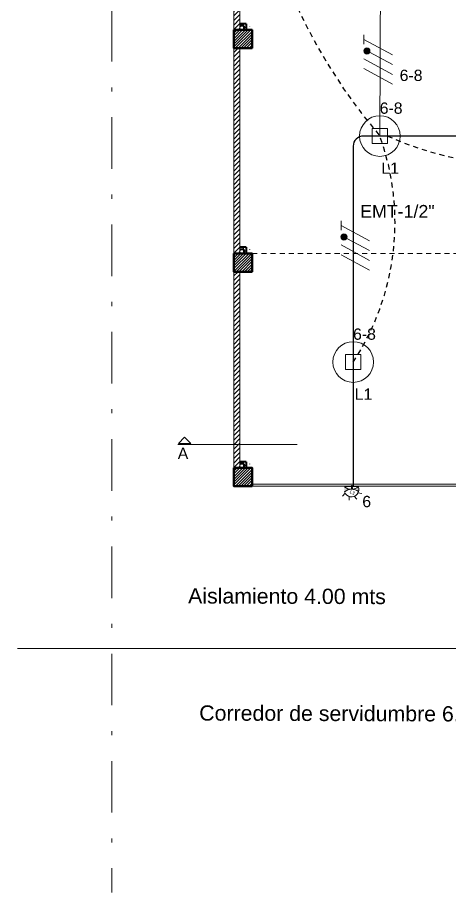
# Model space of a CAD drawing. Header units: millimetres. Extents: x 391 to 679, y 21 to 219.
# Drawn here: x 528.67 to 539.29, y 58.06 to 79.59 of the extents above; entities that cross this region are included whole.
import ezdxf

# ---------------------------------------------------------------- set-up
doc = ezdxf.new("R2010")
doc.units = ezdxf.units.MM
for name, pattern in [('DASHDOT', [25.4, 12.7, -6.35, 0, -6.35]), ('HIDDEN', [0.375, 0.25, -0.125]), ('HIDDEN2', [0.1875, 0.125, -0.0625])]:
    doc.linetypes.add(name, pattern=pattern)
doc.layers.get('0').update_dxf_attribs({"lineweight": 13})
for name, color, linetype, lineweight in [('A-AREA-IDEN', 7, 'Continuous', 9), ('Alambrado', 7, 'Continuous', 9), ('BLOQUES_ILUMINACION', 1, 'Continuous', 30), ('CONTROL', 201, 'HIDDEN2', 30), ('COTA10', 7, 'Continuous', 13), ('EST', 7, 'Continuous', 50), ('estructura', 7, 'Continuous', 9), ('Iluminacion', 190, 'Continuous', 9), ('linderos', 5, 'DASHDOT', 9), ('MUROS', 7, 'Continuous', 40), ('notas', 8, 'Continuous', 9), ('proyeccion arq', 7, 'HIDDEN', 9), ('proyección 5', 7, 'Continuous', 9), ('Salida Iluminacion', 140, 'Continuous', 15), ('TEXTO', 251, 'Continuous', 13), ('TEXTO_ILUMINACION', 7, 'Continuous', 9), ('TUBERIA', 1, 'Continuous', 9), ('VP', 7, 'Continuous', 25)]:
    doc.layers.add(name, color=color, linetype=linetype, lineweight=lineweight)
doc.styles.add('ARIAL', font='arial.ttf')
doc.styles.add('Nota 1000', font='', dxfattribs={"height": 1.5})
doc.styles.add('ROMANS', font='arial.ttf')
doc.styles.get("Standard").update_dxf_attribs({"font": 'arial.ttf'})
doc.styles.get('Nota 1000').set_extended_font_data('Eurostile')

# ---------------------------------------------------------------- blocks, each defined once
blk = doc.blocks.new('bifas')
at = {"layer": 'Alambrado', "linetype": 'ByBlock'}
h = blk.add_hatch(color=256, dxfattribs=at)
h.dxf.hatch_style = 1
edge = h.paths.add_edge_path()
edge.add_arc((541.127, 92.917), 0.0755, 0, 360)
for points in [[(540.691, 92.99), (540.311, 92.287)], [(540.931, 92.99), (540.551, 92.288)], [(541.094, 92.849), (540.791, 92.289)], [(541.41, 92.99), (541.031, 92.29)], [(541.297, 92.989), (541.526, 92.99)]]:
    blk.add_lwpolyline(points, dxfattribs=at)
blk.add_circle((541.127, 92.917), 0.0755, dxfattribs=at)
blk = doc.blocks.new('*U310')
at = {"layer": 'TUBERIA'}
blk.add_lwpolyline([(0.015, 0.034), (-0.015, -0.034)], dxfattribs=at)
blk = doc.blocks.new('*U311')
at = {"layer": 'Iluminacion', "color": 0, "linetype": 'ByBlock', "lineweight": -2, "transparency": 16777216}
for p, rotation in [((144.747, 11.143), 120), ((144.574, 10.996), 40.00000000000001), ((144.687, 11.038), 79.99999999999994)]:
    blk.add_blockref('*U310', p, dxfattribs=dict(at, rotation=rotation))
blk.add_blockref('*U310', (144.46, 11.037), dxfattribs=at)
blk = doc.blocks.new('Aplique')
at = {"layer": 'Iluminacion'}
h = blk.add_hatch(color=5, dxfattribs=at)
h.dxf.hatch_style = 1
edge = h.paths.add_edge_path()
edge.add_line((144.671, 11.275), (144.713, 11.19))
edge.add_arc((144.666, 10.986), 0.209, 76.9152, 155.8902)
edge.add_line((144.475, 11.071), (144.433, 11.157))
edge.add_arc((144.48, 11.36), 0.209, 256.9152, 335.8902)
h = blk.add_hatch(color=5, dxfattribs=at)
h.dxf.hatch_style = 1
h.paths.add_polyline_path([(144.573, 11.173), (144.541, 11.238), (144.557, 11.246), (144.589, 11.181)])
at = {"layer": 'Iluminacion', "color": 5}
blk.add_lwpolyline([(144.433, 11.157), (144.671, 11.275)], dxfattribs=at)
blk.add_lwpolyline([(144.573, 11.173), (144.541, 11.238), (144.557, 11.246), (144.589, 11.181)], close=True, dxfattribs=at)
for centre, radius, start, end in [((144.48, 11.36), 0.209, 256.9152, 335.8902), ((144.575, 11.169), 0.14, 224.4635, 47.4095), ((144.666, 10.986), 0.209, 76.9152, 155.8902)]:
    blk.add_arc(centre, radius, start, end, dxfattribs=at)
at = {"layer": 'Iluminacion', "color": 5, "rotation": 10}
blk.add_blockref('*U311', (4.136, -24.935), dxfattribs=at)
at = {"insert": (144.565, 11.155), "char_height": 0.06, "attachment_point": 1}
blk.add_mtext_dynamic_manual_height_columns('{\\fVerdana|b0|i0|c0|p34;L3}', width=0.3994, gutter_width=1, heights=[0], dxfattribs=at)
blk = doc.blocks.new('FLERC')
at = {"layer": 'estructura'}
for p, q in [((1009209.981, 1041637.831), (1009210.133, 1041637.984)), ((1009209.981, 1041637.831), (1009210.285, 1041637.831)), ((1009210.285, 1041637.831), (1009210.133, 1041637.984))]:
    blk.add_line(p, q, dxfattribs=at)

msp = doc.modelspace()

# ---------------------------------------------------------------- hatches: boundary and pattern name
at = {"layer": 'COTA10'}
h = msp.add_hatch(dxfattribs=at)
h.set_pattern_fill('LINE', color=256, scale=0.015, angle=45)
h.set_pattern_definition([(45, (-1008525.525913, -1041562.61), (-0.033675960454, 0.033675960454), [])])
h.paths.add_polyline_path([(533.9838, 95.4578), (533.9838, 95.0078), (534.4338, 95.0078), (534.4338, 95.4578)])
h.paths.add_polyline_path([(533.9838, 90.2828), (533.9838, 89.8328), (534.4338, 89.8328), (534.4338, 90.2828)])
h.paths.add_polyline_path([(539.5118, 95.4578), (539.5118, 95.0078), (539.9618, 95.0078), (539.9618, 95.4578)])
h.paths.add_polyline_path([(544.8588, 95.4578), (544.8588, 95.0078), (545.3088, 95.0078), (545.3088, 95.4578)])
h.paths.add_polyline_path([(550.7548, 95.4578), (550.7548, 95.0078), (551.2048, 95.0078), (551.2048, 95.4578)])
h.paths.add_polyline_path([(556.6298, 95.4578), (556.6298, 95.0078), (557.0798, 95.0078), (557.0798, 95.4578)])
h.paths.add_polyline_path([(561.6298, 95.4578), (561.6298, 95.0078), (562.0798, 95.0078), (562.0798, 95.4578)])
h.paths.add_polyline_path([(561.6298, 90.2828), (561.6298, 89.8328), (562.0798, 89.8328), (562.0798, 90.2828)])
h.paths.add_polyline_path([(561.6298, 84.7828), (561.6298, 84.3328), (562.0798, 84.3328), (562.0798, 84.7828)])
h.paths.add_polyline_path([(561.6298, 79.2828), (561.6298, 78.8328), (562.0798, 78.8328), (562.0798, 79.2828)])
h.paths.add_polyline_path([(561.6298, 73.7828), (561.6298, 73.3328), (562.0798, 73.3328), (562.0798, 73.7828)])
h.paths.add_polyline_path([(561.6298, 68.5078), (561.6298, 68.0578), (562.0798, 68.0578), (562.0798, 68.5078)])
h.paths.add_polyline_path([(556.1018, 68.5078), (556.1018, 68.0578), (556.5518, 68.0578), (556.5518, 68.5078)])
h.paths.add_polyline_path([(550.7548, 68.5078), (550.7548, 68.0578), (551.2048, 68.0578), (551.2048, 68.5078)])
h.paths.add_polyline_path([(556.1018, 73.7828), (556.1018, 73.3328), (556.5518, 73.3328), (556.5518, 73.7828)])
h.paths.add_polyline_path([(550.7548, 73.7828), (550.7548, 73.3328), (551.2048, 73.3328), (551.2048, 73.7828)])
h.paths.add_polyline_path([(544.8588, 73.7828), (544.8588, 73.3328), (545.3088, 73.3328), (545.3088, 73.7828)])
h.paths.add_polyline_path([(545.3088, 68.5078), (544.8588, 68.5078), (544.8588, 68.0578), (545.3088, 68.0578)])
h.paths.add_polyline_path([(539.5118, 68.5078), (539.5118, 68.0578), (539.9618, 68.0578), (539.9618, 68.5078)])
h.paths.add_polyline_path([(539.5118, 73.7828), (539.5118, 73.3328), (539.9618, 73.3328), (539.9618, 73.7828)])
h.paths.add_polyline_path([(533.9838, 73.7828), (533.9838, 73.3328), (534.4338, 73.3328), (534.4338, 73.7828)])
h.paths.add_polyline_path([(533.9838, 68.5078), (533.9838, 68.0578), (534.4338, 68.0578), (534.4338, 68.5078)])
h.paths.add_polyline_path([(533.9838, 79.2828), (533.9838, 78.8328), (534.4338, 78.8328), (534.4338, 79.2828)])
h.paths.add_polyline_path([(533.9838, 84.7828), (533.9838, 84.3328), (534.4338, 84.3328), (534.4338, 84.7828)])
h = msp.add_hatch(dxfattribs=at)
h.set_pattern_fill('LINE', color=256, scale=0.025, angle=45)
h.set_pattern_definition([(45, (-1008525.52591, -1041562.61), (-0.0561266007567, 0.0561266007567), [])])
h.paths.add_polyline_path([(534.1338, 95.0078), (533.9838, 95.0078), (533.9838, 90.2828), (534.1338, 90.2828)])
h.paths.add_polyline_path([(534.1338, 89.8328), (533.9838, 89.8328), (533.9838, 84.7828), (534.1338, 84.7828)])
h.paths.add_polyline_path([(534.1338, 84.3328), (533.9838, 84.3328), (533.9838, 79.2828), (534.1338, 79.2828)])
h.paths.add_polyline_path([(534.1338, 78.8328), (533.9838, 78.8328), (533.9838, 73.7828), (534.1338, 73.7828)])
h.paths.add_polyline_path([(534.1338, 73.3328), (533.9838, 73.3328), (533.9838, 69.0812), (534.1338, 69.0812)])
h.paths.add_polyline_path([(534.1338, 69.0812), (533.9838, 69.0812), (533.9838, 68.5078), (534.1338, 68.5078)])
h.paths.add_polyline_path([(534.2088, 68.6578), (534.1338, 68.6578), (534.1338, 68.6078), (534.2088, 68.6078)])
h.paths.add_polyline_path([(534.2838, 68.6578), (534.2088, 68.6578), (534.2088, 68.6078), (534.2338, 68.6078), (534.2338, 68.5078), (534.2838, 68.5078)])
h.paths.add_polyline_path([(534.2088, 73.9328), (534.1338, 73.9328), (534.1338, 73.8828), (534.2088, 73.8828)])
h.paths.add_polyline_path([(534.2838, 73.9328), (534.2088, 73.9328), (534.2088, 73.8828), (534.2338, 73.8828), (534.2338, 73.7828), (534.2838, 73.7828)])
h.paths.add_polyline_path([(534.2088, 79.4328), (534.1338, 79.4328), (534.1338, 79.3828), (534.2088, 79.3828)])
h.paths.add_polyline_path([(534.2838, 79.4328), (534.2088, 79.4328), (534.2088, 79.3828), (534.2338, 79.3828), (534.2338, 79.2828), (534.2838, 79.2828)])
h.paths.add_polyline_path([(534.2088, 84.9328), (534.1338, 84.9328), (534.1338, 84.8828), (534.2088, 84.8828)])
h.paths.add_polyline_path([(534.2838, 84.9328), (534.2088, 84.9328), (534.2088, 84.8828), (534.2338, 84.8828), (534.2338, 84.7828), (534.2838, 84.7828)])
h.paths.add_polyline_path([(534.2088, 90.4328), (534.1338, 90.4328), (534.1338, 90.3828), (534.2088, 90.3828)])
h.paths.add_polyline_path([(534.2838, 90.4328), (534.2088, 90.4328), (534.2088, 90.3828), (534.2338, 90.3828), (534.2338, 90.2828), (534.2838, 90.2828)])
h.paths.add_polyline_path([(534.2838, 95.0078), (534.2338, 95.0078), (534.2338, 94.9078), (534.2088, 94.9078), (534.2088, 94.8578), (534.2838, 94.8578)])
h.paths.add_polyline_path([(534.2088, 94.9078), (534.1338, 94.9078), (534.1338, 94.8578), (534.2088, 94.8578)])
h.paths.add_polyline_path([(544.8588, 95.4578), (539.9618, 95.4578), (539.9618, 95.3078), (544.8588, 95.3078)])
h.paths.add_polyline_path([(550.7548, 95.4578), (545.3088, 95.4578), (545.3088, 95.3078), (550.7548, 95.3078)])
h.paths.add_polyline_path([(556.3268, 95.4578), (551.2048, 95.4578), (551.2048, 95.3078), (556.3268, 95.3078)])
h.paths.add_polyline_path([(561.6298, 95.4578), (557.0798, 95.4578), (557.0798, 95.3078), (561.6298, 95.3078)])
h.paths.add_polyline_path([(556.6298, 95.4578), (556.3268, 95.4578), (556.3268, 95.3078), (556.6298, 95.3078)])
h.paths.add_polyline_path([(534.4338, 95.3078), (539.5118, 95.3078), (539.5118, 95.4578), (534.4338, 95.4578)])

# ---------------------------------------------------------------- linework, layer by layer
for p, q in [((537.7626, 76.8578), (537.3876, 76.8578)), ((537.3876, 76.8578), (537.3876, 76.4828)), ((537.3876, 76.8578), (537.3876, 76.4828)), ((537.3876, 76.4828), (537.3876, 76.8578)), ((537.7626, 76.8578), (537.3876, 76.8578)), ((537.3876, 76.8578), (537.7626, 76.8578)), ((537.3876, 76.4828), (537.3876, 76.8578)), ((537.7626, 76.4828), (537.7626, 76.8578)), ((537.7626, 76.4828), (537.7626, 76.8578)), ((537.7626, 76.8578), (537.7626, 76.4828)), ((537.7626, 76.8578), (537.7626, 76.4828)), ((537.3876, 76.4828), (537.7626, 76.4828)), ((537.3876, 76.4828), (537.7626, 76.4828)), ((537.7626, 76.4828), (537.3876, 76.4828)), ((537.7626, 76.4828), (537.3876, 76.4828)), ((537.1072, 71.2976), (536.7322, 71.2976)), ((536.7322, 71.2976), (536.7322, 70.9226)), ((536.7322, 71.2976), (536.7322, 70.9226)), ((536.7322, 70.9226), (536.7322, 71.2976)), ((537.1072, 71.2976), (536.7322, 71.2976)), ((536.7322, 71.2976), (537.1072, 71.2976)), ((536.7322, 70.9226), (536.7322, 71.2976)), ((537.1072, 70.9226), (537.1072, 71.2976)), ((537.1072, 70.9226), (537.1072, 71.2976)), ((537.1072, 71.2976), (537.1072, 70.9226)), ((537.1072, 71.2976), (537.1072, 70.9226)), ((536.7322, 70.9226), (537.1072, 70.9226)), ((536.7322, 70.9226), (537.1072, 70.9226)), ((537.1072, 70.9226), (536.7322, 70.9226)), ((537.1072, 70.9226), (536.7322, 70.9226))]:
    msp.add_line(p, q)
at = {"color": 1}
msp.add_line((537.5751, 76.6703), (538.0751, 76.6703), dxfattribs=at)
for centre in [(537.5751, 76.6703), (536.9197, 71.1101)]:
    msp.add_circle(centre, 0.5)
at = {"layer": 'A-AREA-IDEN'}
for p, q in [((534.4338, 68.1078), (539.5118, 68.1078)), ((534.4338, 68.0578), (539.5118, 68.0578))]:
    msp.add_line(p, q, dxfattribs=at)
for centre in [(534.1838, 79.3328), (534.1838, 73.8328), (534.1838, 68.5578)]:
    msp.add_circle(centre, 0.05, dxfattribs=at)
at = {"layer": 'BLOQUES_ILUMINACION', "linetype": 'ByBlock'}
msp.add_lwpolyline([(559.3571, 71.1101), (559.3571, 76.4203, 0.4142136), (559.1071, 76.6703), (537.1697, 76.6703, 0.4142136), (536.9197, 76.4203), (536.9197, 71.1101)], format="xyb", dxfattribs=at)
msp.add_lwpolyline([(536.9197, 71.1101), (536.9197, 68.0578)], dxfattribs=at)
at = {"layer": 'CONTROL'}
for centre, radius, start, end in [((548.2252, 85.7435), 13.991, 172.77135, 220.42919), ((531.7017, 74.5439), 6.2465, 326.65311, 19.90224), ((541.1211, 84.1644), 8.2123, 245.86013, 294.13987)]:
    msp.add_arc(centre, radius, start, end, dxfattribs=at)
at = {"layer": 'COTA10'}
for p, q in [((533.9838, 95.4578), (533.9838, 68.5078)), ((534.1338, 84.3328), (534.1338, 79.2828)), ((534.1338, 78.8328), (534.1338, 73.7828)), ((534.1338, 73.3328), (534.1338, 68.5078))]:
    msp.add_line(p, q, dxfattribs=at)
at = {"layer": 'EST'}
for points in [[(533.9838, 79.2828), (533.9838, 78.8328), (534.4338, 78.8328), (534.4338, 79.2828), (533.9838, 79.2828)], [(533.9838, 73.7828), (533.9838, 73.3328), (534.4338, 73.3328), (534.4338, 73.7828), (533.9838, 73.7828)], [(533.9838, 68.5078), (533.9838, 68.0578), (534.4338, 68.0578), (534.4338, 68.5078), (533.9838, 68.5078)]]:
    msp.add_lwpolyline(points, dxfattribs=at)
at = {"layer": 'estructura'}
msp.add_line((532.6087, 69.0812), (535.5434, 69.0812), dxfattribs=at)
at = {"layer": 'linderos', "ltscale": 0.1}
msp.add_lwpolyline([(565.0798, 67.8119), (565.0798, 102.5598), (530.9838, 103.5332), (530.9838, 58.0578)], dxfattribs=at)
at = {"layer": 'MUROS', "ltscale": 5}
for p, q in [((534.2838, 79.4328), (534.1338, 79.4328)), ((534.2338, 79.3828), (534.1338, 79.3828)), ((534.2338, 79.3828), (534.2338, 79.2828)), ((534.2838, 79.4328), (534.2838, 79.2828)), ((534.2838, 73.9328), (534.1338, 73.9328)), ((534.2338, 73.8828), (534.1338, 73.8828)), ((534.2338, 73.8828), (534.2338, 73.7828)), ((534.2838, 73.9328), (534.2838, 73.7828)), ((534.2838, 68.6578), (534.1338, 68.6578)), ((534.2338, 68.6078), (534.1338, 68.6078)), ((534.2338, 68.6078), (534.2338, 68.5078)), ((534.2838, 68.6578), (534.2838, 68.5078))]:
    msp.add_line(p, q, dxfattribs=at)
at = {"layer": 'proyeccion arq', "ltscale": 0.5}
msp.add_line((539.5118, 73.7828), (534.4338, 73.7828), dxfattribs=at)
at = {"layer": 'proyección 5', "flags": 128}
msp.add_lwpolyline([(528.6662, 64.0578), (555.9918, 64.0578)], dxfattribs=at)
at = {"layer": 'TUBERIA'}
msp.add_lwpolyline([(537.6368, 92.6397), (537.5751, 76.6703)], dxfattribs=at)

# ---------------------------------------------------------------- block references
at = {"rotation": 90}
for p in [(630.173, -462.3628), (629.6099, -466.9406)]:
    msp.add_blockref('bifas', p, dxfattribs=at)
at = {"layer": 'COTA10'}
msp.add_blockref('FLERC', (-1008677.3585, -1041568.7222), dxfattribs=at)
at = {"layer": 'Salida Iluminacion', "xscale": 1.3, "yscale": 1.3, "zscale": 1.3, "rotation": 334.9455854632868}
msp.add_blockref('Aplique', (360.4651, 134.4123), dxfattribs=at)

# ---------------------------------------------------------------- texts
at = {"layer": 'estructura', "style": 'ROMANS'}
msp.add_text('A', height=0.2779, dxfattribs=at).set_placement((532.6057, 68.7239))
at = {"layer": 'notas', "color": 7, "char_height": 0.1875, "width": 8.710542, "attachment_point": 4, "rotation": 359.80062, "style": 'Nota 1000'}
for s, insert in [('{\\fArial|b0|i0|c0|p34;\\H2x; Aislamiento 4.00 mts}', (532.7146, 65.3551)), ('{\\fArial|b0|i0|c0|p34;\\H2x; Corredor de servidumbre 6.00 mts}', (532.988, 62.473))]:
    msp.add_mtext(s, dxfattribs=dict(at, insert=insert))
at = {"layer": 'TEXTO', "color": 0, "linetype": 'ByBlock', "char_height": 0.2783, "attachment_point": 1, "style": 'ARIAL'}
for s, insert in [('6-8', (538.0612, 78.3029)), ('6-8', (537.5709, 77.4959)), ('L1', (537.6119, 76.0191)), ('6-8', (536.9156, 71.9357)), ('L1', (536.9565, 70.459)), ('6', (537.1428, 67.8165))]:
    msp.add_mtext_dynamic_manual_height_columns(s, width=1.047188, gutter_width=1, heights=[0], dxfattribs=dict(at, insert=insert))
at = {"layer": 'TEXTO_ILUMINACION', "insert": (537.0894, 74.974), "char_height": 0.31312, "width": 7.462762, "attachment_point": 1, "style": 'ROMANS'}
msp.add_mtext('EMT-1/2"', dxfattribs=at)
at = {"layer": 'VP', "char_height": 0.1125, "width": 19.875654, "attachment_point": 1, "rotation": 0}
for insert in [(534.348, 79.4429), (534.348, 73.9429), (534.348, 68.6679)]:
    msp.add_mtext('-', dxfattribs=dict(at, insert=insert))

doc.saveas('drawing.dxf')
